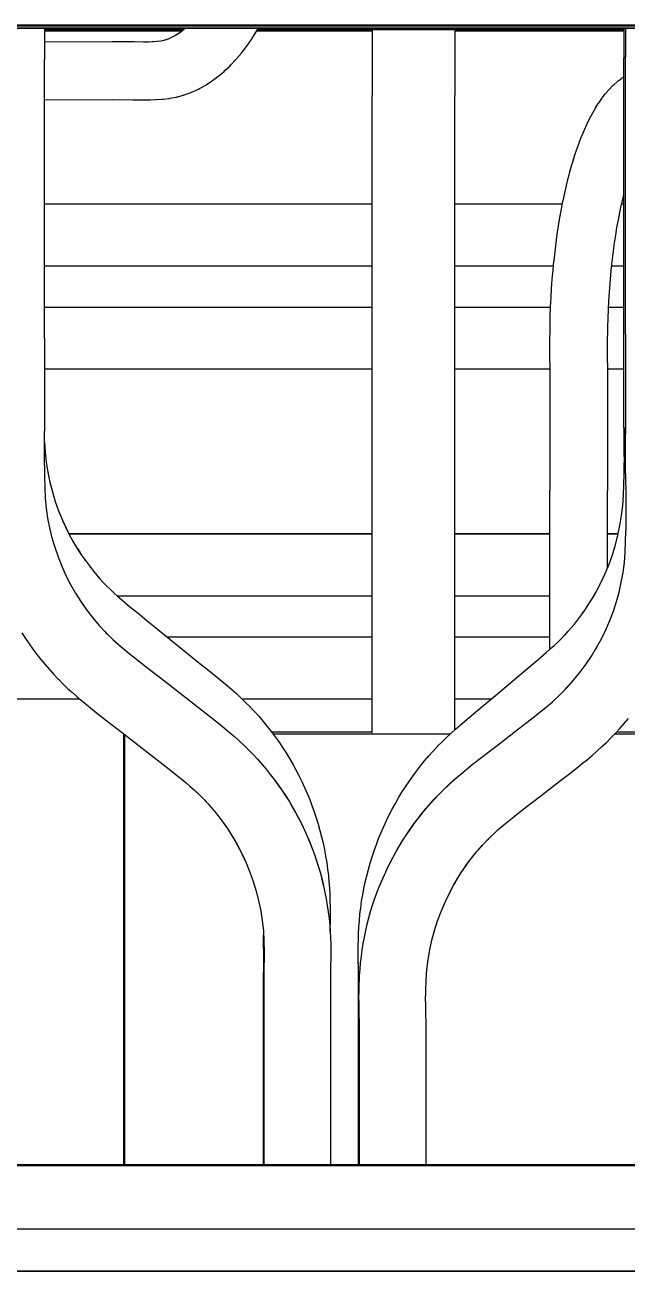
# Model space of a CAD drawing. Header units: millimetres. Extents: x -244 to 244, y -316 to 313.
# Drawn here: x 17.8 to 90, y -120 to 29.4 of the extents above; entities that cross this region are included whole.
import ezdxf

# ---------------------------------------------------------------- set-up
doc = ezdxf.new("R2010")
doc.units = ezdxf.units.MM
doc.layers.add('VISIBLE', color=7, linetype='Continuous')

msp = doc.modelspace()

# ---------------------------------------------------------------- linework, layer by layer
at = {"layer": 'VISIBLE'}
for p, q in [((-197.47, 29.37), (197.47, 29.37)), ((-177.15, 29.36), (177.15, 29.36)), ((-177.1, 29.35), (177.1, 29.35)), ((-177.04, 29.34), (177.04, 29.34)), ((-177.04, 29.28), (177.04, 29.28)), ((-177.04, 29.27), (177.04, 29.27)), ((-177.04, 29.26), (177.04, 29.26)), ((-177.04, 29.25), (177.04, 29.25)), ((-177.04, 29.02), (177.04, 29.02)), ((-177.04, 29.01), (177.04, 29.01)), ((-177.04, 29), (177.04, 29)), ((-177.04, 28.99), (177.04, 28.99)), ((20.16, 28.99), (20.16, 28.01)), ((20.16, 28.84), (36.87, 28.84)), ((20.16, 28.83), (36.85, 28.83)), ((20.16, 28.83), (36.85, 28.83)), ((20.16, 28.82), (36.83, 28.82)), ((20.16, 28.67), (36.66, 28.67)), ((20.16, 28.66), (36.64, 28.66)), ((20.16, 28.65), (36.63, 28.65)), ((20.16, 28.64), (36.62, 28.64)), ((35.86, 28.12), (36.29, 28.4)), ((36.27, 28.38), (36.7, 28.7)), ((36.68, 28.68), (37.04, 28.99)), ((36.68, 28.68), (36.68, 28.68)), ((45.03, 27.7), (45.56, 28.53)), ((45.56, 28.53), (45.83, 28.99)), ((45.63, 28.65), (59.44, 28.65)), ((45.63, 28.64), (59.44, 28.64)), ((45.64, 28.67), (59.44, 28.67)), ((45.64, 28.66), (59.44, 28.66)), ((45.73, 28.83), (89.63, 28.83)), ((45.73, 28.82), (89.63, 28.82)), ((45.74, 28.84), (89.63, 28.84)), ((45.74, 28.83), (89.63, 28.83)), ((59.44, 28.82), (59.44, 20.92)), ((69.35, 28.82), (69.35, 20.92)), ((69.35, 28.67), (89.63, 28.67)), ((69.35, 28.66), (89.63, 28.66)), ((69.35, 28.65), (89.63, 28.65)), ((69.35, 28.64), (89.63, 28.64)), ((89.63, 28.99), (89.63, 28.14)), ((89.84, 28.99), (89.84, 28.3)), ((20.16, 28.01), (20.17, 25.22)), ((20.16, 27.36), (28.27, 27.38)), ((28.27, 27.38), (28.42, 27.38)), ((28.42, 27.38), (30.94, 27.37)), ((30.94, 27.37), (32.12, 27.35)), ((32.03, 27.35), (32.64, 27.36)), ((32.03, 27.35), (32.03, 27.35)), ((32.64, 27.36), (33.18, 27.38)), ((33.09, 27.37), (33.68, 27.41)), ((33.09, 27.37), (33.09, 27.37)), ((33.68, 27.41), (34.1, 27.46)), ((33.96, 27.43), (34.45, 27.52)), ((33.96, 27.43), (33.96, 27.43)), ((34.37, 27.5), (34.78, 27.62)), ((34.37, 27.5), (34.37, 27.5)), ((34.64, 27.56), (35.13, 27.75)), ((34.64, 27.56), (34.64, 27.56)), ((35.04, 27.71), (35.51, 27.92)), ((35.04, 27.71), (35.04, 27.71)), ((35.45, 27.89), (35.9, 28.14)), ((35.45, 27.89), (35.45, 27.89)), ((35.86, 28.12), (35.86, 28.12)), ((36.27, 28.38), (36.27, 28.38)), ((44.42, 26.83), (44.97, 27.61)), ((44.97, 27.61), (45.03, 27.7)), ((89.63, 28.14), (89.63, 25.38)), ((89.84, 28.3), (89.84, 25.54)), ((43.2, 25.3), (43.79, 25.99)), ((43.79, 25.99), (44.35, 26.73)), ((44.35, 26.73), (44.42, 26.83)), ((89.84, 14.44), (89.84, 25.54)), ((20.16, 14.08), (20.17, 25.22)), ((41.8, 23.89), (42.42, 24.48)), ((42.42, 24.48), (42.51, 24.57)), ((42.51, 24.57), (43.12, 25.21)), ((43.12, 25.21), (43.2, 25.3)), ((89.63, 14.3), (89.63, 25.38)), ((39.53, 22.19), (40.19, 22.62)), ((40.19, 22.62), (40.31, 22.69)), ((40.31, 22.69), (40.96, 23.18)), ((40.96, 23.18), (41.06, 23.26)), ((41.06, 23.26), (41.7, 23.8)), ((41.7, 23.8), (41.8, 23.89)), ((88.46, 22.23), (88.81, 22.55)), ((88.81, 22.55), (88.93, 22.65)), ((88.93, 22.65), (89.29, 22.92)), ((89.29, 22.92), (89.35, 22.97)), ((89.35, 22.97), (89.42, 23.01)), ((89.42, 23.01), (89.48, 23.06)), ((89.48, 23.06), (89.63, 23.16)), ((36.12, 20.75), (36.82, 20.95)), ((36.82, 20.95), (36.89, 20.97)), ((36.89, 20.97), (36.96, 20.99)), ((36.96, 20.99), (37.03, 21.01)), ((37.03, 21.01), (37.73, 21.28)), ((37.73, 21.28), (37.79, 21.3)), ((37.79, 21.3), (37.86, 21.33)), ((37.86, 21.33), (37.92, 21.36)), ((37.92, 21.36), (38.61, 21.68)), ((38.61, 21.68), (38.73, 21.74)), ((38.73, 21.74), (39.41, 22.12)), ((39.41, 22.12), (39.53, 22.19)), ((59.44, -6.53), (59.44, 20.92)), ((69.35, -6.53), (69.35, 20.92)), ((87.06, 20.66), (87.4, 21.09)), ((87.4, 21.09), (87.45, 21.15)), ((87.45, 21.15), (87.5, 21.21)), ((87.5, 21.21), (87.84, 21.6)), ((87.84, 21.6), (87.89, 21.66)), ((87.89, 21.66), (88.24, 22.02)), ((88.24, 22.02), (88.34, 22.13)), ((88.34, 22.13), (88.46, 22.23)), ((20.17, 20.4), (28.35, 20.41)), ((28.35, 20.41), (30.84, 20.4)), ((30.77, 20.4), (32.04, 20.38)), ((30.77, 20.4), (30.77, 20.4)), ((32.04, 20.38), (32.11, 20.38)), ((32.11, 20.38), (32.76, 20.39)), ((32.76, 20.39), (32.84, 20.39)), ((32.84, 20.39), (33.49, 20.42)), ((33.49, 20.42), (33.57, 20.42)), ((33.57, 20.42), (34.24, 20.47)), ((34.24, 20.47), (34.31, 20.47)), ((34.31, 20.47), (34.38, 20.48)), ((34.38, 20.48), (35.07, 20.55)), ((35.07, 20.55), (35.14, 20.56)), ((35.14, 20.56), (35.21, 20.57)), ((35.21, 20.57), (35.91, 20.71)), ((35.91, 20.71), (35.98, 20.72)), ((35.98, 20.72), (36.05, 20.73)), ((36.05, 20.73), (36.12, 20.75)), ((86.21, 19.37), (86.24, 19.43)), ((86.24, 19.43), (86.56, 19.94)), ((86.56, 19.94), (86.6, 20)), ((86.6, 20), (86.65, 20.06)), ((86.65, 20.06), (86.97, 20.54)), ((86.97, 20.54), (87.02, 20.6)), ((87.02, 20.6), (87.06, 20.66)), ((85.22, 17.5), (85.52, 18.12)), ((85.52, 18.12), (85.55, 18.18)), ((85.55, 18.18), (85.86, 18.76)), ((85.86, 18.76), (85.89, 18.82)), ((85.89, 18.82), (86.21, 19.37)), ((84.58, 16.04), (84.87, 16.73)), ((84.87, 16.73), (84.89, 16.79)), ((84.89, 16.79), (85.19, 17.44)), ((85.19, 17.44), (85.22, 17.5)), ((83.99, 14.46), (84.26, 15.2)), ((84.26, 15.2), (84.28, 15.26)), ((84.28, 15.26), (84.56, 15.98)), ((84.56, 15.98), (84.58, 16.04)), ((20.16, -8.18), (20.16, 14.08)), ((83.47, 12.81), (83.72, 13.62)), ((83.72, 13.62), (83.73, 13.68)), ((83.73, 13.68), (83.99, 14.46)), ((89.63, -7.86), (89.63, 14.3)), ((89.84, -7.75), (89.84, 14.44)), ((83.21, 11.93), (83.45, 12.76)), ((83.45, 12.76), (83.47, 12.81)), ((82.75, 10.12), (82.97, 11.01)), ((82.97, 11.01), (82.98, 11.06)), ((82.98, 11.06), (83.21, 11.93)), ((82.34, 8.27), (82.54, 9.21)), ((82.54, 9.21), (82.75, 10.12)), ((89.49, 8.49), (89.63, 9.06)), ((20.16, 7.91), (59.44, 7.91)), ((69.35, 7.91), (82.27, 7.91)), ((82.15, 7.27), (82.33, 8.23)), ((82.33, 8.23), (82.34, 8.27)), ((89.14, 6.89), (89.32, 7.73)), ((89.3, 7.66), (89.49, 8.49)), ((89.3, 7.66), (89.3, 7.66)), ((89.36, 7.91), (89.63, 7.91)), ((81.8, 5.29), (81.97, 6.29)), ((81.97, 6.29), (82.15, 7.27)), ((88.8, 5.1), (88.97, 6.01)), ((88.97, 6.01), (89.14, 6.89)), ((81.65, 4.27), (81.8, 5.29)), ((88.65, 4.18), (88.8, 5.1)), ((81.38, 2.17), (81.51, 3.23)), ((81.51, 3.23), (81.65, 4.27)), ((88.38, 2.28), (88.51, 3.24)), ((88.51, 3.24), (88.65, 4.18)), ((81.26, 1.1), (81.38, 2.17)), ((88.26, 1.31), (88.38, 2.28)), ((20.16, 0.49), (59.44, 0.49)), ((20.16, 0.49), (59.44, 0.49)), ((69.35, 0.49), (81.2, 0.49)), ((69.35, 0.49), (81.2, 0.49)), ((81.15, -0.02), (81.25, 1.05)), ((81.25, 1.05), (81.26, 1.1)), ((88.05, -0.63), (88.15, 0.36)), ((88.15, 0.32), (88.26, 1.31)), ((88.15, 0.32), (88.15, 0.32)), ((88.17, 0.49), (89.63, 0.49)), ((88.17, 0.49), (89.63, 0.49)), ((80.97, -2.21), (81.05, -1.11)), ((81.05, -1.11), (81.15, -0.02)), ((87.97, -1.64), (88.05, -0.63)), ((80.9, -3.32), (80.97, -2.21)), ((87.83, -3.7), (87.89, -2.67)), ((87.89, -2.67), (87.97, -1.64)), ((20.16, -4.45), (59.44, -4.45)), ((20.16, -4.45), (59.44, -4.45)), ((69.35, -4.45), (80.84, -4.45)), ((69.35, -4.45), (80.84, -4.45)), ((80.8, -5.57), (80.84, -4.44)), ((80.84, -4.44), (80.9, -3.32)), ((87.77, -4.74), (87.83, -3.7)), ((87.79, -4.45), (89.63, -4.45)), ((87.79, -4.45), (89.63, -4.45)), ((80.78, -6.69), (80.8, -5.57)), ((87.71, -6.84), (87.73, -5.79)), ((87.73, -5.79), (87.77, -4.74)), ((59.44, -55.48), (59.44, -6.53)), ((69.35, -55.15), (69.35, -6.53)), ((80.74, -8.92), (80.78, -6.69)), ((87.68, -8.98), (87.71, -6.84)), ((20.16, -8.18), (20.17, -19.32)), ((80.74, -11.13), (80.74, -8.92)), ((89.63, -18.95), (89.63, -7.86)), ((89.84, -7.75), (89.84, -18.85)), ((89.84, -7.75), (89.84, -18.85)), ((89.84, -7.75), (89.84, -7.75)), ((87.67, -11.14), (87.68, -8.98)), ((20.17, -11.86), (59.44, -11.86)), ((69.35, -11.86), (80.74, -11.86)), ((80.74, -11.13), (80.74, -13.33)), ((87.67, -11.14), (87.68, -13.32)), ((87.67, -11.86), (89.63, -11.86)), ((80.74, -13.33), (80.74, -17.7)), ((87.68, -13.32), (87.68, -17.7)), ((80.74, -17.7), (80.74, -26.44)), ((87.68, -17.7), (87.68, -26.44)), ((20.15, -22.1), (20.17, -19.32)), ((89.63, -18.95), (89.64, -21.72)), ((89.84, -24.4), (89.84, -18.85)), ((89.84, -18.85), (89.84, -19.63)), ((20.16, -20.63), (20.24, -21.84)), ((20.15, -23.46), (20.15, -22.1)), ((20.24, -21.84), (20.37, -23.05)), ((89.64, -21.72), (89.65, -23.09)), ((20.15, -23.46), (20.16, -24.79)), ((20.37, -23.05), (20.56, -24.24)), ((89.65, -24.43), (89.65, -23.09)), ((20.16, -24.79), (20.19, -26.09)), ((20.56, -24.24), (20.81, -25.42)), ((89.63, -25.74), (89.65, -24.43)), ((89.84, -24.4), (89.85, -27.18)), ((20.19, -26.09), (20.25, -27.34)), ((20.81, -25.42), (21.11, -26.59)), ((21.11, -26.59), (21.46, -27.75)), ((80.74, -45.49), (80.74, -26.44)), ((87.68, -35.68), (87.68, -26.44)), ((89.59, -27.01), (89.63, -25.74)), ((20.25, -27.34), (20.37, -28.56)), ((21.46, -27.75), (21.86, -28.88)), ((89.36, -29.45), (89.5, -28.24)), ((89.5, -28.24), (89.59, -27.01)), ((89.85, -27.18), (89.86, -29.94)), ((20.37, -28.56), (20.54, -29.75)), ((20.54, -29.75), (20.78, -30.93)), ((21.86, -28.88), (22.32, -29.99)), ((89.16, -30.63), (89.36, -29.45)), ((20.78, -30.93), (21.06, -32.1)), ((22.31, -29.98), (22.31, -29.98)), ((22.31, -29.98), (22.56, -30.53)), ((22.33, -30.02), (22.8, -31.03)), ((22.56, -30.53), (22.56, -30.53)), ((22.56, -30.53), (22.56, -30.53)), ((22.56, -30.53), (22.81, -31.07)), ((22.81, -31.07), (23.08, -31.61)), ((22.87, -31.19), (23.3, -32.02)), ((88.91, -31.81), (89.16, -30.63)), ((89.84, -32.58), (89.86, -31.28)), ((89.86, -29.93), (89.86, -29.94)), ((89.86, -29.93), (89.86, -29.94)), ((89.86, -29.94), (89.86, -31.28)), ((21.06, -32.1), (21.4, -33.25)), ((23.08, -31.61), (23.08, -31.61)), ((23.08, -31.61), (23.08, -31.61)), ((23.08, -31.61), (23.37, -32.14)), ((23.09, -31.6), (59.44, -31.6)), ((23.09, -31.62), (59.44, -31.62)), ((23.1, -31.62), (59.44, -31.62)), ((23.1, -31.64), (59.44, -31.64)), ((23.37, -32.14), (23.66, -32.66)), ((23.48, -32.34), (23.85, -32.98)), ((23.66, -32.66), (23.66, -32.66)), ((23.66, -32.66), (23.66, -32.66)), ((23.66, -32.66), (23.96, -33.18)), ((69.35, -31.6), (80.74, -31.6)), ((69.35, -31.62), (80.74, -31.62)), ((69.35, -31.62), (80.74, -31.62)), ((69.35, -31.64), (80.74, -31.64)), ((87.68, -31.6), (88.96, -31.6)), ((87.68, -31.62), (88.95, -31.62)), ((87.68, -31.62), (88.95, -31.62)), ((87.68, -31.64), (88.95, -31.64)), ((88.61, -32.97), (88.91, -31.81)), ((89.79, -33.83), (89.84, -32.58)), ((21.4, -33.25), (21.8, -34.4)), ((23.96, -33.18), (24.28, -33.69)), ((24.14, -33.45), (24.43, -33.91)), ((24.28, -33.68), (24.28, -33.69)), ((24.28, -33.69), (24.28, -33.69)), ((24.28, -33.69), (24.61, -34.19)), ((24.61, -34.19), (24.95, -34.68)), ((87.85, -35.26), (88.26, -34.13)), ((88.26, -34.13), (88.61, -32.97)), ((89.69, -35.05), (89.79, -33.83)), ((21.8, -34.4), (22.24, -35.52)), ((22.24, -35.52), (22.74, -36.61)), ((24.86, -34.54), (25.04, -34.81)), ((24.95, -34.68), (24.95, -34.68)), ((24.95, -34.68), (24.95, -34.68)), ((24.95, -34.68), (25.3, -35.16)), ((25.3, -35.16), (25.66, -35.64)), ((25.64, -35.61), (25.68, -35.66)), ((25.66, -35.64), (25.66, -35.64)), ((25.66, -35.64), (25.66, -35.64)), ((25.66, -35.64), (26.03, -36.1)), ((87.4, -36.37), (87.85, -35.26)), ((89.53, -36.25), (89.69, -35.05)), ((22.74, -36.61), (23.28, -37.69)), ((26.03, -36.1), (26.41, -36.56)), ((26.41, -36.56), (26.8, -37.01)), ((26.8, -37.01), (27.2, -37.45)), ((86.9, -37.44), (87.4, -36.37)), ((86.9, -37.43), (87.16, -36.89)), ((87.16, -36.89), (87.16, -36.89)), ((89.32, -37.43), (89.53, -36.25)), ((23.28, -37.69), (23.88, -38.74)), ((23.88, -38.74), (24.52, -39.75)), ((27.2, -37.45), (27.6, -37.86)), ((27.59, -37.85), (27.59, -37.85)), ((27.59, -37.85), (28.02, -38.28)), ((28.02, -38.28), (28.46, -38.69)), ((28.46, -38.69), (28.92, -39.1)), ((85.85, -39.36), (86.26, -38.66)), ((86.06, -39.01), (86.35, -38.49)), ((86.35, -38.49), (86.64, -37.97)), ((86.39, -38.42), (86.87, -37.51)), ((86.63, -37.97), (86.64, -37.97)), ((86.64, -37.97), (86.9, -37.43)), ((86.64, -37.97), (86.64, -37.97)), ((88.74, -39.76), (89.06, -38.61)), ((89.06, -38.61), (89.32, -37.43)), ((89.06, -38.61), (89.06, -38.61)), ((89.06, -38.61), (89.06, -38.61)), ((24.52, -39.75), (25.21, -40.74)), ((28.86, -39.05), (59.44, -39.05)), ((28.92, -39.1), (29.39, -39.51)), ((29.39, -39.51), (30.37, -40.33)), ((69.35, -39.05), (80.74, -39.05)), ((85.11, -40.53), (85.44, -40.03)), ((85.28, -40.28), (85.6, -39.78)), ((85.44, -40.03), (85.76, -39.53)), ((85.44, -40.03), (85.44, -40.03)), ((85.44, -40.03), (85.44, -40.03)), ((85.76, -39.53), (86.06, -39.01)), ((86.06, -39.01), (86.06, -39.01)), ((86.06, -39.01), (86.06, -39.01)), ((88.37, -40.91), (88.74, -39.76)), ((88.73, -39.78), (88.74, -39.76)), ((88.74, -39.76), (88.74, -39.76)), ((88.74, -39.76), (88.74, -39.76)), ((88.74, -39.77), (88.74, -39.76)), ((25.21, -40.73), (25.23, -40.77)), ((25.21, -40.74), (25.21, -40.74)), ((25.21, -40.74), (25.21, -40.74)), ((25.21, -40.74), (25.95, -41.7)), ((25.91, -41.65), (25.94, -41.68)), ((25.94, -41.68), (26.01, -41.77)), ((25.95, -41.7), (25.95, -41.7)), ((25.95, -41.7), (25.95, -41.7)), ((25.95, -41.7), (26.73, -42.61)), ((30.37, -40.33), (31.39, -41.16)), ((31.39, -41.16), (32.44, -42.01)), ((84.07, -41.97), (84.43, -41.5)), ((84.43, -41.5), (84.77, -41.02)), ((84.68, -41.15), (84.87, -40.89)), ((84.77, -41.02), (85.11, -40.53)), ((84.77, -41.02), (84.78, -41.02)), ((84.77, -41.02), (84.77, -41.02)), ((87.94, -42.03), (88.37, -40.91)), ((88.35, -40.94), (88.37, -40.9)), ((88.37, -40.9), (88.37, -40.89)), ((88.37, -40.91), (88.37, -40.91)), ((88.37, -40.91), (88.37, -40.91)), ((26.65, -42.52), (26.72, -42.6)), ((26.72, -42.6), (26.82, -42.72)), ((26.72, -42.61), (26.73, -42.61)), ((26.73, -42.61), (26.73, -42.61)), ((26.73, -42.61), (27.54, -43.49)), ((32.44, -42.01), (34.56, -43.73)), ((82.93, -43.34), (83.32, -42.89)), ((83.32, -42.89), (83.7, -42.44)), ((83.7, -42.44), (84.07, -41.97)), ((84.06, -41.99), (84.08, -41.96)), ((84.07, -41.97), (84.07, -41.97)), ((84.07, -41.97), (84.07, -41.97)), ((86.94, -44.22), (87.46, -43.14)), ((87.43, -43.2), (87.47, -43.13)), ((87.46, -43.14), (87.94, -42.03)), ((87.46, -43.14), (87.46, -43.14)), ((87.46, -43.14), (87.46, -43.14)), ((87.47, -43.13), (87.49, -43.08)), ((87.92, -42.08), (87.94, -42.03)), ((87.94, -42.03), (87.95, -42)), ((87.94, -42.03), (87.94, -42.03)), ((87.94, -42.03), (87.94, -42.03)), ((17.44, -43.51), (17.87, -44.17)), ((17.87, -44.17), (18.32, -44.82)), ((27.42, -43.37), (27.53, -43.48)), ((27.53, -43.48), (27.67, -43.62)), ((27.54, -43.49), (27.54, -43.49)), ((27.54, -43.49), (27.54, -43.49)), ((27.54, -43.49), (28.41, -44.34)), ((28.25, -44.18), (28.4, -44.33)), ((28.4, -44.33), (28.65, -44.55)), ((28.41, -44.34), (28.41, -44.34)), ((28.41, -44.34), (28.41, -44.34)), ((28.41, -44.34), (29.34, -45.16)), ((34.56, -43.73), (38.79, -47.16)), ((34.88, -43.98), (59.44, -43.98)), ((34.89, -43.99), (59.44, -43.99)), ((69.35, -43.98), (80.74, -43.98)), ((69.35, -43.99), (80.74, -43.99)), ((81.26, -45.02), (81.71, -44.6)), ((81.71, -44.6), (82.14, -44.17)), ((82.14, -44.17), (82.56, -43.75)), ((82.54, -43.77), (82.93, -43.34)), ((82.56, -43.75), (82.56, -43.75)), ((86.36, -45.27), (86.94, -44.22)), ((86.9, -44.3), (86.94, -44.21)), ((86.94, -44.21), (86.97, -44.15)), ((86.94, -44.22), (86.94, -44.22)), ((86.94, -44.22), (86.94, -44.22)), ((18.32, -44.82), (18.77, -45.46)), ((18.77, -45.46), (19.24, -46.09)), ((19.24, -46.09), (19.73, -46.7)), ((29.07, -44.92), (29.33, -45.15)), ((29.33, -45.15), (30.32, -45.96)), ((29.34, -45.16), (29.34, -45.16)), ((30.32, -45.96), (31.35, -46.79)), ((79.36, -46.69), (80.33, -45.85)), ((80.33, -45.85), (80.81, -45.43)), ((80.81, -45.43), (81.26, -45.02)), ((85.07, -47.3), (85.74, -46.3)), ((85.66, -46.42), (85.74, -46.29)), ((85.74, -46.3), (86.36, -45.27)), ((85.74, -46.29), (85.81, -46.19)), ((85.74, -46.3), (85.74, -46.3)), ((85.74, -46.3), (85.74, -46.3)), ((86.31, -45.37), (86.37, -45.27)), ((86.36, -45.27), (86.36, -45.27)), ((86.36, -45.27), (86.36, -45.27)), ((86.37, -45.27), (86.41, -45.18)), ((19.73, -46.7), (20.23, -47.31)), ((20.23, -47.31), (20.75, -47.91)), ((31.35, -46.79), (32.41, -47.62)), ((32.41, -47.62), (34.59, -49.31)), ((38.79, -47.16), (39.86, -48.02)), ((76.3, -49.27), (78.36, -47.55)), ((78.36, -47.55), (79.36, -46.69)), ((84.36, -48.26), (85.07, -47.3)), ((84.97, -47.43), (85.07, -47.29)), ((85.07, -47.29), (85.16, -47.17)), ((85.07, -47.3), (85.07, -47.3)), ((85.07, -47.3), (85.07, -47.3)), ((20.75, -47.91), (21.28, -48.49)), ((21.28, -48.49), (21.82, -49.06)), ((21.82, -49.06), (21.83, -49.07)), ((21.83, -49.07), (22.38, -49.62)), ((39.86, -48.02), (40.94, -48.9)), ((40.94, -48.9), (42.05, -49.82)), ((74.22, -51.01), (76.3, -49.27)), ((82.8, -50.08), (83.6, -49.19)), ((83.46, -49.35), (83.61, -49.18)), ((83.6, -49.19), (84.36, -48.26)), ((83.6, -49.19), (83.6, -49.19)), ((83.6, -49.19), (83.6, -49.19)), ((83.61, -49.18), (83.73, -49.03)), ((83.61, -49.18), (83.61, -49.18)), ((84.23, -48.41), (84.36, -48.25)), ((84.36, -48.25), (84.47, -48.11)), ((84.36, -48.26), (84.36, -48.26)), ((84.36, -48.26), (84.36, -48.26)), ((22.38, -49.62), (22.94, -50.16)), ((22.94, -50.16), (23.51, -50.67)), ((23.51, -50.67), (24.09, -51.17)), ((34.59, -49.31), (36.77, -51.01)), ((42.05, -49.82), (42.61, -50.3)), ((42.61, -50.3), (43.17, -50.79)), ((81.96, -50.93), (82.8, -50.08)), ((81.97, -50.92), (82.18, -50.7)), ((82.6, -50.28), (82.81, -50.06)), ((82.8, -50.08), (82.8, -50.08)), ((82.8, -50.08), (82.8, -50.08)), ((82.81, -50.06), (82.97, -49.89)), ((-29.23, -51.41), (24.37, -51.41)), ((24.09, -51.17), (25.23, -52.12)), ((25.23, -52.12), (26.37, -53.03)), ((36.77, -51.01), (38.97, -52.72)), ((43.17, -50.79), (43.72, -51.3)), ((43.72, -51.3), (44.27, -51.83)), ((43.83, -51.41), (59.44, -51.41)), ((44.27, -51.83), (44.81, -52.38)), ((69.35, -51.41), (73.74, -51.41)), ((72.13, -52.76), (74.22, -51.01)), ((80.1, -52.58), (81.06, -51.76)), ((80.11, -52.56), (80.59, -52.16)), ((80.6, -52.15), (81.07, -51.75)), ((81.05, -51.76), (81.06, -51.76)), ((81.06, -51.76), (81.96, -50.93)), ((81.06, -51.76), (81.06, -51.76)), ((81.07, -51.75), (81.38, -51.46)), ((81.66, -51.21), (81.97, -50.92)), ((81.96, -50.93), (81.96, -50.93)), ((81.96, -50.93), (81.96, -50.93)), ((26.37, -53.03), (27.48, -53.91)), ((38.97, -52.72), (40.09, -53.59)), ((40.09, -53.59), (41.21, -54.49)), ((44.81, -52.38), (44.84, -52.4)), ((44.84, -52.4), (45.37, -52.97)), ((45.37, -52.97), (45.89, -53.54)), ((45.89, -53.54), (46.39, -54.13)), ((70, -54.58), (71.07, -53.65)), ((71.07, -53.65), (72.13, -52.76)), ((78.05, -54.19), (79.1, -53.37)), ((79.1, -53.37), (79.61, -52.97)), ((79.61, -52.97), (80.11, -52.56)), ((80.1, -52.58), (80.1, -52.58)), ((89.67, -54.38), (90.17, -53.77)), ((27.48, -53.91), (29.68, -55.62)), ((41.21, -54.49), (41.78, -54.96)), ((41.78, -54.96), (42.35, -55.44)), ((46.39, -54.13), (46.88, -54.73)), ((46.88, -54.73), (47.36, -55.34)), ((68.92, -55.54), (69.46, -55.05)), ((69.46, -55.05), (70, -54.58)), ((74.8, -56.71), (76.98, -55.02)), ((76.98, -55.02), (78.05, -54.19)), ((88.62, -55.54), (89.15, -54.97)), ((89.15, -54.97), (89.67, -54.38)), ((29.66, -107.23), (29.66, -55.6)), ((29.68, -55.62), (31.87, -57.32)), ((29.79, -107.23), (29.79, -55.69)), ((42.35, -55.44), (42.93, -55.93)), ((42.93, -55.93), (43.5, -56.44)), ((43.5, -56.44), (44.07, -56.96)), ((47.36, -55.34), (47.83, -55.96)), ((47.38, -55.36), (59.44, -55.36)), ((47.56, -55.6), (68.86, -55.6)), ((47.83, -55.96), (48.28, -56.6)), ((48.28, -56.6), (48.71, -57.24)), ((67.3, -57.1), (67.84, -56.57)), ((67.84, -56.57), (68.38, -56.05)), ((68.38, -56.05), (68.92, -55.54)), ((72.59, -58.41), (74.8, -56.71)), ((86.96, -57.18), (87.53, -56.65)), ((87.53, -56.65), (88.08, -56.1)), ((88.08, -56.1), (88.62, -55.54)), ((88.57, -55.6), (155.08, -55.6)), ((88.79, -55.36), (110.47, -55.36)), ((31.87, -57.32), (34.04, -59.01)), ((44.07, -56.96), (44.62, -57.51)), ((44.62, -57.51), (45.17, -58.07)), ((45.17, -58.07), (45.71, -58.65)), ((48.71, -57.24), (49.13, -57.9)), ((49.13, -57.9), (49.54, -58.56)), ((66.24, -58.26), (66.75, -57.69)), ((66.75, -57.69), (67.28, -57.13)), ((67.28, -57.13), (67.3, -57.1)), ((85.25, -58.67), (85.82, -58.19)), ((85.82, -58.19), (86.4, -57.7)), ((86.4, -57.7), (86.96, -57.18)), ((34.04, -59.01), (35.11, -59.84)), ((45.71, -58.65), (46.23, -59.24)), ((46.23, -59.24), (46.74, -59.84)), ((49.54, -58.56), (49.93, -59.24)), ((49.93, -59.24), (50.31, -59.92)), ((64.78, -60.06), (65.25, -59.45)), ((65.25, -59.45), (65.74, -58.85)), ((65.74, -58.85), (66.24, -58.26)), ((70.32, -60.22), (71.46, -59.3)), ((71.46, -59.3), (72.59, -58.41)), ((82.98, -60.48), (84.11, -59.6)), ((84.11, -59.6), (84.68, -59.14)), ((84.68, -59.14), (85.25, -58.67)), ((35.11, -59.84), (36.15, -60.67)), ((36.15, -60.67), (36.65, -61.08)), ((36.65, -61.08), (37.15, -61.49)), ((46.74, -59.84), (47.23, -60.46)), ((47.23, -60.46), (47.71, -61.08)), ((47.71, -61.08), (48.17, -61.71)), ((47.71, -61.09), (47.72, -61.09)), ((47.71, -61.09), (48.18, -61.74)), ((50.31, -59.92), (50.67, -60.61)), ((50.67, -60.61), (51.01, -61.31)), ((63.87, -61.31), (64.32, -60.68)), ((64.32, -60.68), (64.78, -60.06)), ((68.59, -61.76), (69.16, -61.23)), ((68.6, -61.73), (69.17, -61.21)), ((69.16, -61.23), (69.16, -61.23)), ((69.17, -61.21), (70.32, -60.22)), ((81.87, -61.33), (82.98, -60.48)), ((37.15, -61.49), (37.62, -61.9)), ((37.49, -61.79), (37.76, -62.02)), ((37.62, -61.9), (38.09, -62.31)), ((38.09, -62.31), (38.54, -62.73)), ((38.26, -62.47), (38.81, -62.99)), ((38.54, -62.73), (38.97, -63.15)), ((48.17, -61.71), (48.63, -62.37)), ((48.18, -61.74), (48.63, -62.37)), ((48.63, -62.37), (48.63, -62.37)), ((48.63, -62.37), (49.06, -63.04)), ((48.63, -62.37), (49.05, -63.01)), ((48.63, -62.37), (48.63, -62.37)), ((51.01, -61.31), (51.34, -62.02)), ((51.34, -62.02), (51.66, -62.74)), ((62.62, -63.27), (63.02, -62.61)), ((63.02, -62.61), (63.44, -61.96)), ((63.44, -61.96), (63.87, -61.31)), ((67.48, -62.84), (68.03, -62.28)), ((67.49, -62.82), (68.04, -62.27)), ((68.03, -62.28), (68.59, -61.76)), ((68.03, -62.28), (68.03, -62.28)), ((68.03, -62.28), (68.03, -62.28)), ((68.04, -62.27), (68.6, -61.73)), ((79.68, -63.02), (81.87, -61.33)), ((38.97, -63.15), (39.39, -63.57)), ((38.97, -63.15), (38.97, -63.15)), ((39.09, -63.27), (39.68, -63.89)), ((39.39, -63.57), (39.8, -64.01)), ((39.39, -63.57), (39.39, -63.57)), ((39.39, -63.57), (39.39, -63.57)), ((39.8, -64.01), (40.19, -64.46)), ((39.91, -64.14), (40.47, -64.8)), ((49.05, -63.01), (49.48, -63.69)), ((49.06, -63.04), (49.48, -63.69)), ((49.48, -63.69), (49.48, -63.69)), ((49.48, -63.69), (49.88, -64.38)), ((49.48, -63.69), (49.87, -64.35)), ((49.48, -63.69), (49.48, -63.69)), ((51.66, -62.74), (51.96, -63.48)), ((51.96, -63.48), (51.96, -63.48)), ((51.96, -63.48), (51.96, -63.48)), ((51.96, -63.48), (52.23, -64.19)), ((51.96, -63.48), (51.96, -63.48)), ((51.96, -63.48), (51.96, -63.48)), ((52.23, -64.19), (52.5, -64.95)), ((61.86, -64.62), (62.23, -63.94)), ((62.23, -63.94), (62.62, -63.27)), ((65.9, -64.57), (66.42, -63.99)), ((65.91, -64.56), (66.43, -63.96)), ((66.42, -63.99), (66.94, -63.4)), ((66.43, -63.96), (66.95, -63.38)), ((66.94, -63.4), (67.48, -62.84)), ((66.94, -63.4), (66.94, -63.4)), ((66.94, -63.4), (66.94, -63.4)), ((66.95, -63.38), (67.49, -62.82)), ((77.52, -64.69), (79.68, -63.02)), ((40.19, -64.46), (40.58, -64.92)), ((40.19, -64.46), (40.19, -64.46)), ((40.19, -64.46), (40.19, -64.46)), ((40.58, -64.92), (40.95, -65.39)), ((40.67, -65.04), (41.23, -65.75)), ((40.95, -65.39), (41.32, -65.87)), ((40.95, -65.39), (40.95, -65.39)), ((40.95, -65.39), (40.95, -65.39)), ((49.87, -64.35), (50.27, -65.05)), ((49.88, -64.38), (50.27, -65.05)), ((50.27, -65.05), (50.27, -65.05)), ((50.27, -65.05), (50.64, -65.76)), ((50.27, -65.05), (50.63, -65.73)), ((50.27, -65.05), (50.27, -65.05)), ((52.5, -64.95), (52.5, -64.95)), ((52.5, -64.95), (52.5, -64.95)), ((52.5, -64.95), (52.74, -65.67)), ((52.5, -64.95), (52.5, -64.95)), ((52.5, -64.95), (52.5, -64.95)), ((52.74, -65.67), (52.98, -66.44)), ((61.16, -66.01), (61.5, -65.31)), ((61.5, -65.31), (61.86, -64.62)), ((64.92, -65.78), (65.41, -65.17)), ((64.92, -65.79), (65.4, -65.18)), ((65.4, -65.18), (65.9, -64.57)), ((65.41, -65.17), (65.91, -64.56)), ((65.9, -64.57), (65.9, -64.57)), ((65.9, -64.57), (65.91, -64.57)), ((65.91, -64.56), (65.91, -64.56)), ((75.48, -66.32), (76.48, -65.51)), ((76.48, -65.51), (77.52, -64.69)), ((41.32, -65.87), (41.67, -66.35)), ((41.38, -65.96), (41.95, -66.76)), ((41.67, -66.35), (42.02, -66.85)), ((41.67, -66.35), (41.67, -66.36)), ((41.67, -66.35), (41.67, -66.35)), ((42.02, -66.85), (42.35, -67.35)), ((42.06, -66.92), (42.63, -67.79)), ((50.63, -65.73), (51, -66.44)), ((50.64, -65.76), (51, -66.44)), ((51, -66.44), (51, -66.44)), ((51, -66.44), (51.33, -67.17)), ((51, -66.44), (51.33, -67.15)), ((51, -66.44), (51, -66.44)), ((51.33, -67.15), (51.66, -67.87)), ((51.33, -67.17), (51.66, -67.87)), ((52.98, -66.44), (52.98, -66.44)), ((52.98, -66.44), (52.98, -66.44)), ((52.98, -66.44), (53.19, -67.18)), ((52.98, -66.44), (52.98, -66.44)), ((52.98, -66.44), (52.98, -66.44)), ((53.19, -67.18), (53.39, -67.95)), ((60.53, -67.43), (60.83, -66.73)), ((60.83, -66.73), (61.16, -66.01)), ((60.83, -66.73), (60.83, -66.73)), ((60.83, -66.73), (60.83, -66.73)), ((60.83, -66.73), (60.83, -66.73)), ((60.83, -66.73), (60.83, -66.73)), ((63.56, -67.7), (64, -67.05)), ((63.56, -67.71), (64, -67.06)), ((64, -67.05), (64.45, -66.41)), ((64, -67.06), (64.45, -66.43)), ((64, -67.06), (64, -67.06)), ((64, -67.06), (64, -67.06)), ((64.45, -66.41), (64.92, -65.78)), ((64.45, -66.43), (64.92, -65.79)), ((64.92, -65.79), (64.92, -65.79)), ((64.92, -65.79), (64.92, -65.79)), ((74.07, -67.55), (74.53, -67.13)), ((74.53, -67.13), (75.48, -66.32)), ((42.35, -67.35), (42.67, -67.86)), ((42.35, -67.35), (42.35, -67.35)), ((42.35, -67.35), (42.35, -67.35)), ((42.67, -67.86), (42.98, -68.38)), ((42.7, -67.91), (43.25, -68.85)), ((42.98, -68.38), (43.28, -68.9)), ((42.98, -68.38), (42.98, -68.38)), ((42.98, -68.38), (42.98, -68.38)), ((51.66, -67.87), (51.66, -67.87)), ((51.66, -67.87), (51.96, -68.61)), ((51.66, -67.87), (51.96, -68.59)), ((51.66, -67.87), (51.66, -67.87)), ((51.96, -68.59), (52.25, -69.33)), ((51.96, -68.61), (52.25, -69.33)), ((53.39, -67.95), (53.39, -67.95)), ((53.39, -67.95), (53.39, -67.95)), ((53.39, -67.95), (53.56, -68.7)), ((53.39, -67.95), (53.39, -67.95)), ((53.39, -67.95), (53.39, -67.95)), ((53.56, -68.7), (53.73, -69.48)), ((59.95, -68.88), (60.22, -68.17)), ((60.22, -68.17), (60.53, -67.43)), ((60.22, -68.17), (60.22, -68.17)), ((60.22, -68.17), (60.22, -68.17)), ((60.22, -68.17), (60.22, -68.17)), ((60.22, -68.17), (60.22, -68.17)), ((62.72, -69.04), (63.13, -68.36)), ((62.72, -69.02), (63.13, -68.36)), ((63.13, -68.36), (63.56, -67.7)), ((63.13, -68.36), (63.56, -67.71)), ((63.13, -68.36), (63.13, -68.36)), ((63.13, -68.36), (63.13, -68.36)), ((72.8, -68.82), (73.21, -68.39)), ((73.01, -68.6), (73.42, -68.18)), ((73.21, -68.39), (73.64, -67.97)), ((73.21, -68.39), (73.21, -68.39)), ((73.21, -68.39), (73.21, -68.39)), ((73.64, -67.97), (74.07, -67.55)), ((73.92, -67.7), (74.24, -67.4)), ((74.07, -67.55), (74.07, -67.55)), ((74.07, -67.55), (74.07, -67.55)), ((43.28, -68.9), (43.56, -69.43)), ((43.29, -68.93), (43.82, -69.94)), ((43.56, -69.43), (43.83, -69.97)), ((43.56, -69.43), (43.56, -69.43)), ((43.56, -69.43), (43.56, -69.43)), ((43.83, -69.97), (44.09, -70.51)), ((43.84, -69.98), (44.33, -71.05)), ((52.25, -69.33), (52.25, -69.33)), ((52.25, -69.33), (52.52, -70.08)), ((52.25, -69.33), (52.52, -70.06)), ((52.25, -69.33), (52.25, -69.33)), ((52.52, -70.06), (52.78, -70.81)), ((52.52, -70.08), (52.78, -70.81)), ((53.73, -69.48), (53.73, -69.48)), ((53.73, -69.48), (53.73, -69.48)), ((53.73, -69.48), (53.87, -70.25)), ((53.73, -69.48), (53.73, -69.48)), ((53.73, -69.48), (53.73, -69.48)), ((59.45, -70.35), (59.68, -69.63)), ((59.68, -69.63), (59.95, -68.88)), ((59.68, -69.63), (59.68, -69.63)), ((59.68, -69.63), (59.68, -69.63)), ((59.68, -69.63), (59.68, -69.63)), ((59.68, -69.63), (59.68, -69.63)), ((61.95, -70.39), (62.33, -69.7)), ((61.95, -70.4), (62.33, -69.71)), ((62.33, -69.7), (62.72, -69.02)), ((62.33, -69.71), (62.72, -69.04)), ((62.33, -69.71), (62.33, -69.71)), ((62.33, -69.71), (62.33, -69.71)), ((62.33, -69.71), (62.33, -69.71)), ((71.25, -70.65), (71.62, -70.18)), ((71.37, -70.51), (71.89, -69.86)), ((71.62, -70.18), (72.01, -69.72)), ((71.62, -70.18), (71.62, -70.18)), ((71.62, -70.18), (71.62, -70.18)), ((72.01, -69.72), (72.4, -69.27)), ((72.16, -69.54), (72.64, -69)), ((72.4, -69.27), (72.8, -68.82)), ((72.4, -69.27), (72.4, -69.27)), ((72.4, -69.27), (72.4, -69.27)), ((44.09, -70.51), (44.34, -71.06)), ((44.09, -70.51), (44.09, -70.51)), ((44.09, -70.51), (44.09, -70.51)), ((44.34, -71.06), (44.79, -72.17)), ((44.34, -71.06), (44.34, -71.06)), ((52.78, -70.81), (52.78, -70.81)), ((52.78, -70.81), (53.01, -71.57)), ((52.78, -70.81), (53.01, -71.56)), ((52.78, -70.81), (52.78, -70.81)), ((53.01, -71.56), (53.24, -72.32)), ((53.01, -71.57), (53.24, -72.32)), ((53.87, -70.25), (54.01, -71.03)), ((54.01, -71.03), (54.11, -71.81)), ((54.01, -71.03), (54.01, -71.03)), ((54.01, -71.03), (54.01, -71.03)), ((59.01, -71.85), (59.21, -71.11)), ((59.21, -71.11), (59.45, -70.35)), ((59.21, -71.11), (59.21, -71.11)), ((59.21, -71.11), (59.21, -71.11)), ((59.21, -71.11), (59.21, -71.11)), ((59.21, -71.11), (59.21, -71.11)), ((61.24, -71.78), (61.59, -71.08)), ((61.24, -71.79), (61.58, -71.09)), ((61.58, -71.09), (61.95, -70.4)), ((61.58, -71.09), (61.58, -71.09)), ((61.58, -71.09), (61.58, -71.09)), ((61.58, -71.09), (61.59, -71.09)), ((61.58, -71.09), (61.59, -71.09)), ((61.59, -71.08), (61.95, -70.39)), ((69.92, -72.56), (70.51, -71.67)), ((70.21, -72.12), (70.55, -71.62)), ((70.55, -71.62), (70.9, -71.13)), ((70.62, -71.52), (71.18, -70.75)), ((70.9, -71.13), (71.25, -70.65)), ((70.9, -71.13), (70.9, -71.13)), ((70.9, -71.13), (70.9, -71.13)), ((44.79, -72.17), (45.2, -73.31)), ((53.24, -72.32), (53.24, -72.32)), ((53.24, -72.32), (53.44, -73.08)), ((53.24, -72.32), (53.43, -73.07)), ((53.24, -72.32), (53.24, -72.32)), ((53.43, -73.07), (53.63, -73.84)), ((53.44, -73.08), (53.63, -73.84)), ((54.11, -71.81), (54.2, -72.58)), ((54.2, -72.58), (54.2, -72.58)), ((54.2, -72.58), (54.2, -72.58)), ((54.2, -72.58), (54.27, -73.35)), ((58.63, -73.37), (58.8, -72.62)), ((58.8, -72.62), (59.01, -71.85)), ((58.8, -72.62), (58.8, -72.62)), ((58.8, -72.62), (58.8, -72.62)), ((58.8, -72.62), (58.8, -72.62)), ((58.8, -72.62), (58.8, -72.62)), ((60.59, -73.21), (60.91, -72.49)), ((60.59, -73.22), (60.91, -72.5)), ((60.91, -72.49), (61.24, -71.78)), ((60.91, -72.5), (61.24, -71.79)), ((60.91, -72.5), (60.91, -72.5)), ((60.91, -72.5), (60.91, -72.5)), ((60.91, -72.5), (60.91, -72.5)), ((69.27, -73.65), (69.57, -73.13)), ((69.28, -73.64), (69.88, -72.63)), ((69.57, -73.13), (69.88, -72.62)), ((69.57, -73.13), (69.57, -73.13)), ((69.57, -73.13), (69.57, -73.13)), ((69.88, -72.62), (70.21, -72.12)), ((70.21, -72.12), (70.21, -72.11)), ((70.21, -72.12), (70.21, -72.12)), ((45.2, -73.31), (45.55, -74.46)), ((45.55, -74.46), (45.84, -75.63)), ((53.63, -73.84), (53.63, -73.84)), ((53.63, -73.84), (53.79, -74.62)), ((53.63, -73.84), (53.79, -74.61)), ((53.63, -73.84), (53.63, -73.84)), ((53.79, -74.61), (53.94, -75.39)), ((53.79, -74.62), (53.94, -75.39)), ((54.27, -73.35), (54.32, -74.12)), ((54.32, -74.12), (54.32, -74.12)), ((54.32, -74.12), (54.32, -74.12)), ((54.32, -74.12), (54.36, -74.88)), ((54.32, -74.12), (54.32, -74.12)), ((54.32, -74.12), (54.32, -74.12)), ((58.33, -74.9), (58.46, -74.14)), ((58.46, -74.14), (58.63, -73.37)), ((58.46, -74.14), (58.46, -74.14)), ((58.46, -74.14), (58.46, -74.14)), ((58.46, -74.14), (58.46, -74.14)), ((58.46, -74.14), (58.46, -74.14)), ((59.75, -75.41), (60.01, -74.67)), ((59.75, -75.41), (60.01, -74.68)), ((60.01, -74.68), (60.29, -73.94)), ((60.01, -74.67), (60.3, -73.94)), ((60.29, -73.94), (60.59, -73.22)), ((60.29, -73.94), (60.29, -73.94)), ((60.29, -73.94), (60.29, -73.94)), ((60.29, -73.94), (60.29, -73.94)), ((60.3, -73.94), (60.59, -73.21)), ((68.71, -74.7), (69.27, -73.64)), ((69.27, -73.65), (69.27, -73.65)), ((45.84, -75.63), (46.09, -76.81)), ((53.94, -75.39), (53.94, -75.39)), ((53.94, -75.39), (53.94, -75.39)), ((53.94, -75.39), (54.07, -76.17)), ((53.94, -75.39), (53.94, -75.39)), ((54.07, -76.17), (54.19, -76.95)), ((54.36, -74.88), (54.39, -75.64)), ((54.39, -75.63), (54.39, -75.64)), ((54.39, -75.63), (54.39, -75.64)), ((54.39, -75.64), (54.4, -76.38)), ((58.09, -76.45), (58.19, -75.68)), ((58.09, -76.46), (58.19, -75.68)), ((58.19, -75.68), (58.33, -74.9)), ((58.19, -75.68), (58.19, -75.68)), ((58.19, -75.68), (58.19, -75.68)), ((58.19, -75.68), (58.19, -75.68)), ((59.27, -76.9), (59.5, -76.15)), ((59.27, -76.91), (59.5, -76.16)), ((59.5, -76.16), (59.75, -75.41)), ((59.5, -76.15), (59.75, -75.41)), ((59.75, -75.41), (59.75, -75.41)), ((59.75, -75.41), (59.75, -75.41)), ((59.75, -75.41), (59.75, -75.41)), ((67.72, -76.89), (68.19, -75.78)), ((68.19, -75.78), (68.71, -74.7)), ((46.09, -76.81), (46.28, -78)), ((54.19, -76.95), (54.29, -77.73)), ((54.19, -76.95), (54.19, -76.95)), ((54.19, -76.95), (54.19, -76.95)), ((54.4, -76.38), (54.41, -77.11)), ((54.41, -77.11), (54.42, -78.55)), ((57.92, -78), (57.99, -77.23)), ((57.93, -78), (57.99, -77.23)), ((57.99, -77.23), (58.09, -76.45)), ((57.99, -77.23), (58.09, -76.46)), ((57.99, -77.23), (57.99, -77.23)), ((57.99, -77.23), (57.99, -77.23)), ((58.86, -78.42), (59.06, -77.66)), ((58.86, -78.42), (59.06, -77.67)), ((59.06, -77.67), (59.27, -76.91)), ((59.06, -77.66), (59.27, -76.91)), ((59.27, -76.91), (59.27, -76.9)), ((59.27, -76.91), (59.27, -76.91)), ((59.27, -76.91), (59.27, -76.91)), ((67.3, -78.01), (67.72, -76.89)), ((46.28, -78), (46.41, -79.21)), ((54.29, -77.73), (54.36, -78.5)), ((54.36, -78.5), (54.36, -78.5)), ((54.36, -78.5), (54.36, -78.5)), ((54.36, -78.5), (54.41, -79.28)), ((54.41, -79.29), (54.42, -78.55)), ((57.83, -79.52), (57.87, -78.76)), ((57.83, -79.53), (57.87, -78.76)), ((57.87, -78.76), (57.92, -78)), ((57.87, -78.76), (57.93, -78)), ((57.87, -78.77), (57.87, -78.76)), ((57.87, -78.76), (57.87, -78.76)), ((58.69, -79.19), (58.86, -78.42)), ((58.69, -79.19), (58.86, -78.42)), ((58.86, -78.42), (58.86, -78.42)), ((58.86, -78.42), (58.86, -78.42)), ((66.62, -80.32), (66.93, -79.16)), ((66.93, -79.16), (67.3, -78.01)), ((46.41, -79.21), (46.48, -80.45)), ((46.43, -81.33), (46.44, -79.75)), ((46.48, -80.45), (46.51, -81.73)), ((54.41, -79.28), (54.45, -80.04)), ((54.45, -80.04), (54.48, -80.8)), ((54.45, -80.04), (54.45, -80.04)), ((54.45, -80.04), (54.45, -80.04)), ((57.79, -81.02), (57.8, -80.27)), ((57.8, -80.27), (57.83, -79.52)), ((57.8, -80.27), (57.83, -79.53)), ((57.8, -80.27), (57.8, -80.27)), ((58.38, -80.73), (58.52, -79.96)), ((58.38, -80.73), (58.52, -79.96)), ((58.52, -79.96), (58.69, -79.19)), ((58.52, -79.96), (58.69, -79.19)), ((58.52, -79.96), (58.52, -79.96)), ((58.52, -79.96), (58.52, -79.96)), ((66.36, -81.49), (66.62, -80.32)), ((46.43, -81.33), (46.43, -84.12)), ((46.51, -81.73), (46.52, -83.06)), ((54.48, -80.8), (54.49, -81.54)), ((54.49, -81.54), (54.51, -82.99)), ((57.77, -83.18), (57.78, -81.75)), ((57.78, -81.75), (57.79, -81.02)), ((58.16, -82.29), (58.26, -81.51)), ((58.16, -82.28), (58.26, -81.51)), ((58.26, -81.51), (58.38, -80.73)), ((58.26, -81.51), (58.38, -80.73)), ((58.26, -81.51), (58.26, -81.51)), ((58.26, -81.51), (58.26, -81.51)), ((66.16, -82.67), (66.36, -81.49)), ((46.52, -84.42), (46.52, -83.06)), ((54.5, -84.42), (54.51, -82.99)), ((57.77, -83.18), (57.78, -84.59)), ((58, -83.83), (58.07, -83.06)), ((58, -83.83), (58.07, -83.06)), ((58.07, -83.06), (58.16, -82.28)), ((58.07, -83.06), (58.16, -82.29)), ((58.07, -83.06), (58.07, -83.06)), ((58.07, -83.06), (58.07, -83.06)), ((66.01, -83.87), (66.16, -82.67)), ((46.43, -107.23), (46.43, -84.12)), ((46.51, -106.68), (46.52, -84.42)), ((46.51, -106.68), (46.52, -84.42)), ((46.52, -84.43), (46.52, -84.42)), ((54.5, -107.23), (54.5, -84.42)), ((57.78, -84.59), (57.79, -107.23)), ((57.89, -86.1), (57.95, -84.6)), ((57.95, -84.6), (58, -83.83)), ((57.95, -84.6), (58, -83.83)), ((57.95, -84.6), (57.95, -84.6)), ((65.87, -86.36), (65.92, -85.1)), ((65.92, -85.1), (66.01, -83.87)), ((57.87, -87.57), (57.89, -86.1)), ((65.86, -87.67), (65.87, -86.36)), ((57.87, -87.57), (57.87, -89)), ((65.86, -87.67), (65.86, -89.01)), ((57.87, -89), (57.88, -90.4)), ((65.86, -89.01), (65.87, -90.38)), ((57.88, -90.4), (57.89, -95.94)), ((65.87, -90.38), (65.87, -95.94)), ((57.89, -95.94), (57.89, -107.04)), ((65.87, -95.94), (65.87, -107.04)), ((-197.47, -107.34), (197.47, -107.34)), ((-197.39, -107.3), (197.39, -107.3)), ((-197.34, -107.27), (197.34, -107.27)), ((-197.27, -107.23), (197.27, -107.23)), ((46.51, -107.23), (46.51, -106.68)), ((46.51, -107.23), (46.51, -106.68)), ((57.89, -107.04), (57.89, -107.23)), ((65.87, -107.04), (65.87, -107.23)), ((-197.47, -114.94), (197.47, -114.94)), ((-197.47, -120), (197.47, -120)), ((-197.41, -119.96), (197.41, -119.96))]:
    msp.add_line(p, q, dxfattribs=at)

doc.saveas('drawing.dxf')
